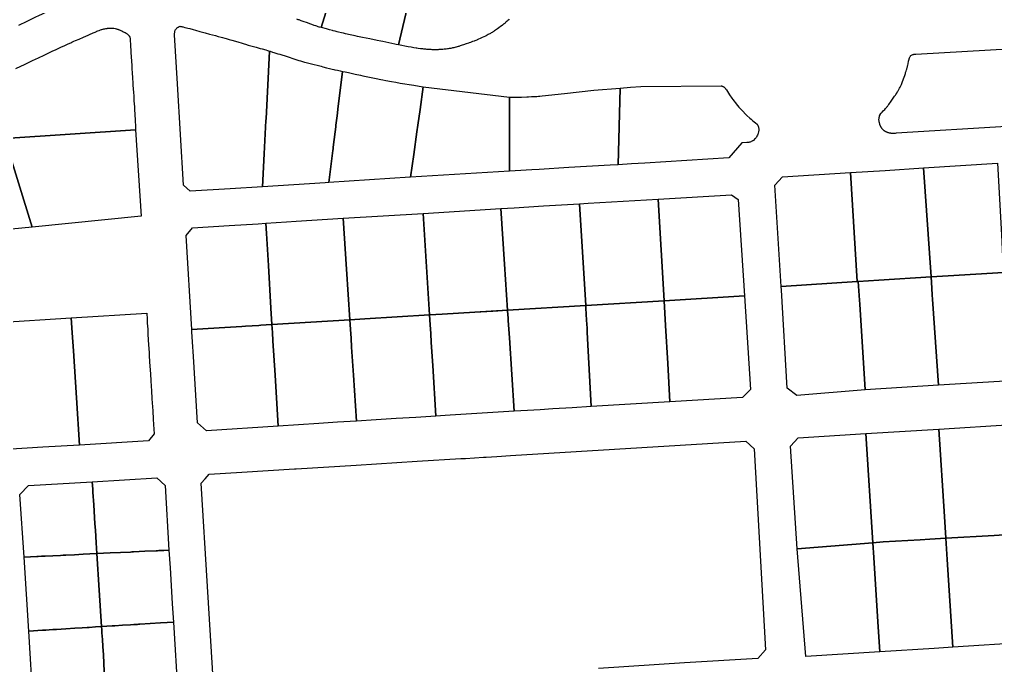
# Model space of a CAD drawing. Header units: metres. Extents: x 3 to 1005126, y 39 to 4383651.
# Drawn here: x 478348 to 478615.7, y 4364412.1 to 4364589.4 of the extents above; entities that cross this region are included whole.
import ezdxf

# ---------------------------------------------------------------- set-up
doc = ezdxf.new("R2010")
doc.units = ezdxf.units.M
doc.header["$MEASUREMENT"] = 0
doc.layers.add('TM_Llucmajor', color=7, linetype='Continuous')

msp = doc.modelspace()

# ---------------------------------------------------------------- linework, layer by layer
at = {"layer": 'TM_Llucmajor', "linetype": 'Continuous', "flags": 128}
for points in [[(478441.76, 4364622.86), (478430.7, 4364587.23), (478430.7, 4364587.23), (478430.3, 4364587.35), (478430.14, 4364587.38), (478429.95, 4364587.44), (478429.72, 4364587.52), (478429.55, 4364587.57), (478429.27, 4364587.67), (478428.83, 4364587.83), (478428.2, 4364588.07), (478427.86, 4364588.18), (478427.58, 4364588.29), (478426.97, 4364588.51), (478425.8, 4364588.91), (478425.22, 4364589.11), (478424.68, 4364589.31), (478424.44, 4364589.39), (478424.09, 4364589.53)], [(478454.77, 4364594.51), (478451.96, 4364582.46), (478451.96, 4364582.46), (478451.32, 4364582.6), (478450.91, 4364582.68), (478450.09, 4364582.85), (478448.46, 4364583.2), (478447.64, 4364583.37), (478447.13, 4364583.48), (478446.11, 4364583.69), (478444.1, 4364584.1), (478443.1, 4364584.31), (478442.08, 4364584.53), (478440.73, 4364584.82), (478440.05, 4364584.97), (478439.59, 4364585.07), (478438.72, 4364585.24), (478437.44, 4364585.52), (478437.15, 4364585.59), (478436.84, 4364585.66), (478436.28, 4364585.79), (478435.53, 4364585.98), (478435.16, 4364586.08), (478434.59, 4364586.23), (478434.07, 4364586.36), (478433.86, 4364586.42), (478433.03, 4364586.64), (478432.47, 4364586.79), (478432.21, 4364586.85), (478431.85, 4364586.94), (478431.16, 4364587.11), (478430.7, 4364587.23), (478441.76, 4364622.86)], [(478337.87, 4364612.35), (478356.29, 4364591.88), (478354.92, 4364591.26), (478354.01, 4364590.83), (478353.4, 4364590.55), (478352.19, 4364589.98), (478350.69, 4364589.27), (478349.95, 4364588.92), (478347.71, 4364587.84)], [(478482.33, 4364589.54), (478482.18, 4364589.39), (478481.98, 4364589.2), (478481.89, 4364589.11), (478481.74, 4364588.97), (478481.52, 4364588.77), (478481.31, 4364588.58), (478481.18, 4364588.47), (478480.88, 4364588.22), (478480.74, 4364588.11), (478480.44, 4364587.87), (478480.13, 4364587.64), (478479.93, 4364587.48), (478479.5, 4364587.18), (478479.08, 4364586.87), (478478.87, 4364586.72), (478478.56, 4364586.5), (478478.24, 4364586.29), (478478.09, 4364586.19), (478477.77, 4364585.99), (478477.62, 4364585.89), (478477.38, 4364585.75), (478477.17, 4364585.63), (478477.03, 4364585.55), (478476.74, 4364585.39), (478476.59, 4364585.31), (478476.29, 4364585.16), (478475.98, 4364585), (478475.78, 4364584.9), (478475.36, 4364584.7), (478474.92, 4364584.49), (478474.71, 4364584.39), (478474.38, 4364584.24), (478473.89, 4364584.02), (478473.56, 4364583.88), (478473.4, 4364583.81), (478473.16, 4364583.71), (478472.87, 4364583.59), (478472.68, 4364583.52), (478472.3, 4364583.37), (478471.7, 4364583.16), (478471.31, 4364583.01), (478471.2, 4364582.98), (478470.5, 4364582.73), (478469.76, 4364582.48), (478469.41, 4364582.36), (478468.87, 4364582.18), (478468.51, 4364582.07), (478468.34, 4364582.02), (478468.08, 4364581.94), (478467.79, 4364581.87), (478467.65, 4364581.83), (478467.43, 4364581.77), (478467.1, 4364581.7), (478466.77, 4364581.62), (478466.62, 4364581.59), (478466.28, 4364581.52), (478466.12, 4364581.5), (478465.87, 4364581.45), (478465.6, 4364581.41), (478465.42, 4364581.38), (478465.04, 4364581.33), (478464.86, 4364581.31), (478464.48, 4364581.27), (478464.1, 4364581.23), (478463.85, 4364581.22), (478463.68, 4364581.2), (478463.34, 4364581.18), (478463.01, 4364581.17), (478462.86, 4364581.16), (478462.62, 4364581.15), (478462.25, 4364581.15), (478461.88, 4364581.14), (478461.7, 4364581.15), (478461.34, 4364581.15), (478461.16, 4364581.16), (478460.88, 4364581.17), (478460.66, 4364581.18), (478460.22, 4364581.2), (478459.77, 4364581.23), (478459.48, 4364581.26), (478459.29, 4364581.28), (478458.89, 4364581.32), (478458.89, 4364581.32), (478458.59, 4364581.35), (478458.39, 4364581.38), (478457.98, 4364581.43), (478457.37, 4364581.52), (478456.96, 4364581.58), (478456.82, 4364581.6), (478456.13, 4364581.71), (478455.46, 4364581.82), (478454.56, 4364581.96), (478451.96, 4364582.46), (478454.77, 4364594.51)], [(478346.94, 4364575.97), (478348.3, 4364576.62), (478349.38, 4364577.13), (478351.53, 4364578.15), (478353.15, 4364578.92), (478354.78, 4364579.68), (478356.97, 4364580.71), (478358.06, 4364581.22), (478359.5, 4364581.9), (478360.22, 4364582.24), (478361.3, 4364582.74), (478362.01, 4364583.06), (478362.37, 4364583.22), (478362.91, 4364583.46), (478363.37, 4364583.66), (478364.3, 4364584.06), (478365.56, 4364584.6), (478366.19, 4364584.88), (478366.83, 4364585.16), (478367.15, 4364585.3), (478368.21, 4364585.78), (478368.72, 4364586), (478369.06, 4364586.15), (478369.22, 4364586.21), (478369.48, 4364586.31), (478369.81, 4364586.44), (478369.97, 4364586.5), (478370.22, 4364586.58), (478370.47, 4364586.66), (478370.57, 4364586.7), (478370.84, 4364586.77), (478370.95, 4364586.8), (478371.14, 4364586.84), (478371.34, 4364586.89), (478371.42, 4364586.91), (478371.61, 4364586.94), (478371.7, 4364586.96), (478371.85, 4364586.98), (478372.05, 4364587.01), (478372.13, 4364587.02), (478372.27, 4364587.04), (478372.48, 4364587.06), (478372.73, 4364587.07), (478372.84, 4364587.08), (478373.01, 4364587.08), (478373.19, 4364587.08), (478373.26, 4364587.08), (478373.45, 4364587.07), (478373.52, 4364587.07), (478373.64, 4364587.06), (478373.81, 4364587.04), (478373.88, 4364587.03), (478374.25, 4364586.97), (478374.49, 4364586.9), (478374.56, 4364586.88), (478374.75, 4364586.82), (478374.87, 4364586.78), (478374.95, 4364586.75), (478375.15, 4364586.68), (478375.23, 4364586.64), (478375.42, 4364586.57), (478375.62, 4364586.48), (478375.74, 4364586.43), (478376, 4364586.31), (478376.31, 4364586.17), (478376.44, 4364586.1), (478376.65, 4364585.99), (478376.85, 4364585.88), (478376.94, 4364585.83), (478377.07, 4364585.76), (478377.13, 4364585.72), (478377.21, 4364585.67), (478377.34, 4364585.58), (478377.47, 4364585.5), (478377.61, 4364585.39), (478377.69, 4364585.32), (478377.8, 4364585.22), (478377.88, 4364585.14), (478377.95, 4364585.07), (478378.01, 4364585), (478378.07, 4364584.92), (478378.13, 4364584.84), (478378.18, 4364584.76), (478378.23, 4364584.66), (478378.26, 4364584.57), (478378.28, 4364584.49), (478378.3, 4364584.32), (478378.31, 4364584.19), (478378.32, 4364584.08), (478378.33, 4364583.83), (478378.36, 4364583.3), (478378.38, 4364582.94), (478378.41, 4364582.23), (478378.43, 4364581.87), (478378.48, 4364581.17), (478378.52, 4364580.47), (478378.61, 4364579.08), (478378.67, 4364578.09), (478378.75, 4364576.76), (478378.79, 4364576.1), (478378.89, 4364574.6), (478378.95, 4364573.6), (478378.98, 4364573.09), (478379.03, 4364572.34), (478379.08, 4364571.64), (478379.18, 4364570.23), (478379.22, 4364569.6), (478379.31, 4364568.35), (478379.37, 4364567.42), (478379.47, 4364566.02), (478379.48, 4364565.79), (478379.55, 4364564.55), (478379.61, 4364563.57), (478379.72, 4364561.61), (478379.78, 4364560.14), (478379.83, 4364559.4), (478379.84, 4364559.15), (478343.96, 4364556.77)], [(478618.8, 4364560.05), (478588.45, 4364558.2), (478588.26, 4364558.17), (478588.16, 4364558.16), (478588.03, 4364558.15), (478587.94, 4364558.14), (478587.76, 4364558.14), (478587.59, 4364558.14), (478587.47, 4364558.15), (478587.4, 4364558.15), (478587.24, 4364558.16), (478587.08, 4364558.18), (478587, 4364558.2), (478586.88, 4364558.22), (478586.7, 4364558.25), (478586.52, 4364558.29), (478586.44, 4364558.32), (478586.32, 4364558.35), (478586.25, 4364558.38), (478586.1, 4364558.43), (478586.03, 4364558.46), (478585.89, 4364558.52), (478585.75, 4364558.58), (478585.63, 4364558.64), (478585.57, 4364558.68), (478585.48, 4364558.73), (478585.31, 4364558.84), (478585.22, 4364558.9), (478585.1, 4364559), (478584.98, 4364559.1), (478584.92, 4364559.15), (478584.81, 4364559.26), (478584.76, 4364559.32), (478584.65, 4364559.45), (478584.58, 4364559.54), (478584.52, 4364559.63), (478584.48, 4364559.69), (478584.4, 4364559.82), (478584.34, 4364559.92), (478584.3, 4364559.98), (478584.24, 4364560.12), (478584.2, 4364560.19), (478584.14, 4364560.33), (478584.14, 4364560.33), (478584.09, 4364560.47), (478584.05, 4364560.57), (478583.99, 4364560.77), (478583.94, 4364560.94), (478583.91, 4364561.03), (478583.88, 4364561.17), (478583.85, 4364561.3), (478583.84, 4364561.37), (478583.82, 4364561.5), (478583.81, 4364561.57), (478583.8, 4364561.67), (478583.78, 4364561.8), (478583.78, 4364561.87), (478583.78, 4364561.97), (478583.78, 4364562.12), (478583.79, 4364562.23), (478583.79, 4364562.3), (478583.81, 4364562.45), (478583.82, 4364562.52), (478583.9, 4364562.8), (478583.92, 4364562.9), (478583.95, 4364562.96), (478584.08, 4364563.25), (478584.12, 4364563.34), (478584.28, 4364563.6), (478584.32, 4364563.66), (478584.42, 4364563.79), (478584.47, 4364563.86), (478584.55, 4364563.96), (478584.62, 4364564.04), (478584.96, 4364564.4), (478585.34, 4364564.78), (478585.53, 4364564.98), (478585.63, 4364565.08), (478585.77, 4364565.23), (478585.84, 4364565.3), (478585.96, 4364565.45), (478586.09, 4364565.6), (478586.17, 4364565.71), (478586.34, 4364565.92), (478586.46, 4364566.08), (478586.69, 4364566.4), (478586.93, 4364566.73), (478588.08, 4364568.38), (478588.3, 4364568.71), (478588.42, 4364568.88), (478588.64, 4364569.22), (478588.74, 4364569.39), (478588.9, 4364569.65), (478589.04, 4364569.89), (478589.14, 4364570.05), (478589.32, 4364570.38), (478589.4, 4364570.55), (478589.58, 4364570.88), (478589.74, 4364571.23), (478589.84, 4364571.45), (478589.91, 4364571.61), (478590.04, 4364571.91), (478590.14, 4364572.15), (478590.5, 4364573.11), (478590.83, 4364574.07), (478591.01, 4364574.59), (478591.09, 4364574.85), (478591.22, 4364575.24), (478591.34, 4364575.63), (478591.4, 4364575.83), (478591.5, 4364576.22), (478591.56, 4364576.41), (478591.63, 4364576.7), (478591.67, 4364576.89), (478591.75, 4364577.26), (478591.9, 4364577.98), (478591.97, 4364578.31), (478592.02, 4364578.52), (478592.05, 4364578.62), (478592.15, 4364578.96), (478592.2, 4364579.08), (478592.33, 4364579.33), (478592.38, 4364579.4), (478592.44, 4364579.48), (478592.5, 4364579.53), (478592.56, 4364579.59), (478592.66, 4364579.66), (478592.9, 4364579.77), (478593.03, 4364579.82), (478593.18, 4364579.86), (478593.25, 4364579.88), (478593.37, 4364579.9), (478593.56, 4364579.93), (478593.7, 4364579.94), (478593.87, 4364579.95), (478620.7, 4364581.51)], [(478343.96, 4364556.77), (478351.46, 4364532.48), (478327.76, 4364530.14)], [(478401.21, 4364406.9), (478399.58, 4364433.83), (478397.82, 4364462.12), (478398.93, 4364463.37), (478400.05, 4364464.62), (478408.93, 4364465.19), (478423.46, 4364466.09), (478423.85, 4364466.11), (478423.85, 4364466.11), (478440.3, 4364467.12), (478457.04, 4364468.17), (478469.01, 4364468.89), (478469.68, 4364468.93), (478470.35, 4364468.97), (478472.8, 4364469.12), (478475.25, 4364469.27), (478475.62, 4364469.3), (478476, 4364469.32), (478478.96, 4364469.5), (478482.66, 4364469.73), (478547.29, 4364473.72), (478549.53, 4364471.63), (478552.61, 4364416.45), (478550.56, 4364414), (478530.4, 4364412.82), (478506.86, 4364411.28)], [(478351.7, 4364401.77), (478350.57, 4364421.56), (478354.28, 4364421.79), (478355.19, 4364421.84), (478356.1, 4364421.9), (478357.12, 4364421.96), (478358.14, 4364422.03), (478360.66, 4364422.18), (478363.18, 4364422.34), (478365.14, 4364422.46), (478366.51, 4364422.55), (478367.09, 4364422.58), (478368.78, 4364422.69), (478370.47, 4364422.79), (478370.53, 4364421.93), (478370.58, 4364421.08), (478370.7, 4364419.21), (478370.82, 4364417.29), (478370.97, 4364415.03), (478371.11, 4364412.77), (478371.13, 4364412.51), (478371.14, 4364412.25), (478371.32, 4364409.54)], [(478371.32, 4364409.54), (478371.14, 4364412.25), (478371.13, 4364412.51), (478371.11, 4364412.77), (478370.97, 4364415.03), (478370.82, 4364417.29), (478370.82, 4364417.29), (478370.7, 4364419.21), (478370.58, 4364421.08), (478370.53, 4364421.93), (478370.47, 4364422.79), (478371.91, 4364422.88), (478373.35, 4364422.97), (478373.71, 4364422.99), (478374.08, 4364423.01), (478376.24, 4364423.15), (478378.4, 4364423.28), (478379.35, 4364423.34), (478380.3, 4364423.4), (478380.64, 4364423.42), (478380.99, 4364423.44), (478383.81, 4364423.62), (478386.63, 4364423.79), (478388.45, 4364423.9), (478390.2, 4364424.01), (478391.42, 4364404.22)]]:
    msp.add_lwpolyline(points, dxfattribs=at)
for points in [[(478414.64, 4364543.55), (478405.75, 4364542.99), (478394.77, 4364542.33), (478393.85, 4364543.17), (478392.95, 4364544.01), (478391.3, 4364571.75), (478390.52, 4364585.19), (478390.53, 4364585.45), (478390.54, 4364585.7), (478390.55, 4364585.88), (478390.56, 4364586.14), (478390.59, 4364586.26), (478390.63, 4364586.37), (478390.68, 4364586.48), (478390.73, 4364586.57), (478390.79, 4364586.66), (478390.83, 4364586.72), (478390.92, 4364586.86), (478391.02, 4364587.01), (478391.1, 4364587.1), (478391.2, 4364587.2), (478391.27, 4364587.24), (478391.33, 4364587.27), (478391.53, 4364587.37), (478391.74, 4364587.48), (478391.81, 4364587.51), (478391.9, 4364587.55), (478392.01, 4364587.57), (478392.08, 4364587.57), (478392.18, 4364587.56), (478392.28, 4364587.54), (478392.4, 4364587.52), (478392.48, 4364587.5), (478392.67, 4364587.46), (478392.89, 4364587.4), (478393.35, 4364587.29), (478393.81, 4364587.17), (478394.11, 4364587.09), (478394.73, 4364586.93), (478395.65, 4364586.68), (478396.26, 4364586.52), (478397.49, 4364586.18), (478398.89, 4364585.79), (478400.09, 4364585.46), (478401.7, 4364585.03), (478402.49, 4364584.81), (478403.29, 4364584.59), (478403.7, 4364584.48), (478404.28, 4364584.31), (478404.67, 4364584.2), (478405.46, 4364583.97), (478406.24, 4364583.74), (478407.83, 4364583.27), (478409.02, 4364582.92), (478409.61, 4364582.75), (478409.98, 4364582.64), (478410.72, 4364582.42), (478411.47, 4364582.22), (478412.92, 4364581.81), (478414.03, 4364581.5), (478414.56, 4364581.35), (478415.53, 4364581.07), (478416.01, 4364580.93), (478416.56, 4364580.76), (478415.6, 4364562.15), (478415.59, 4364561.68), (478415.11, 4364552.61), (478414.64, 4364543.55)], [(478414.64, 4364543.55), (478415.11, 4364552.61), (478415.59, 4364561.68), (478415.6, 4364562.15), (478416.56, 4364580.76), (478416.72, 4364580.72), (478417.42, 4364580.5), (478417.78, 4364580.39), (478418.86, 4364580.06), (478419.4, 4364579.9), (478420.2, 4364579.64), (478420.59, 4364579.52), (478421.39, 4364579.26), (478421.91, 4364579.09), (478422.98, 4364578.74), (478423.78, 4364578.48), (478424.59, 4364578.23), (478425.02, 4364578.1), (478425.62, 4364577.92), (478426.19, 4364577.76), (478426.58, 4364577.66), (478427.34, 4364577.45), (478427.72, 4364577.36), (478428.47, 4364577.16), (478429.96, 4364576.79), (478430.7, 4364576.6), (478431.21, 4364576.47), (478432.23, 4364576.21), (478433, 4364576.02), (478433.77, 4364575.82), (478434.17, 4364575.73), (478434.52, 4364575.65), (478435.22, 4364575.49), (478435.91, 4364575.34), (478436.59, 4364575.2), (478435.68, 4364567.71), (478435.42, 4364565.64), (478435.11, 4364563.04), (478434.79, 4364560.44), (478434.78, 4364560.33), (478434.76, 4364560.22), (478434.73, 4364559.94), (478434.57, 4364558.65), (478434.31, 4364556.53), (478434.05, 4364554.41), (478434, 4364553.95), (478433.94, 4364553.48), (478433.4, 4364549.08), (478432.86, 4364544.69), (478431.84, 4364544.62), (478414.64, 4364543.55)], [(478432.86, 4364544.69), (478433.4, 4364549.08), (478433.94, 4364553.48), (478434, 4364553.95), (478434.05, 4364554.41), (478434.31, 4364556.53), (478434.57, 4364558.65), (478434.73, 4364559.94), (478434.76, 4364560.22), (478434.78, 4364560.33), (478434.79, 4364560.44), (478435.11, 4364563.04), (478435.42, 4364565.64), (478435.68, 4364567.71), (478436.59, 4364575.2), (478437.29, 4364575.05), (478438.22, 4364574.85), (478440.09, 4364574.44), (478441.5, 4364574.13), (478442.19, 4364573.98), (478443.56, 4364573.7), (478444.93, 4364573.42), (478445.84, 4364573.24), (478447.06, 4364573), (478447.68, 4364572.88), (478448.47, 4364572.73), (478450.06, 4364572.44), (478451.25, 4364572.22), (478452.44, 4364572), (478453.04, 4364571.9), (478453.66, 4364571.79), (478454.9, 4364571.58), (478456.13, 4364571.38), (478458.6, 4364570.97), (478458.76, 4364570.94), (478457.88, 4364564.74), (478457.28, 4364560.47), (478457.02, 4364558.63), (478456.14, 4364552.34), (478455.26, 4364546.14), (478455.15, 4364546.14), (478432.86, 4364544.69)], [(478455.26, 4364546.14), (478456.14, 4364552.34), (478457.02, 4364558.63), (478457.28, 4364560.47), (478457.88, 4364564.74), (478458.76, 4364570.94), (478482.43, 4364568.08), (478482.43, 4364557.94), (478482.43, 4364547.81), (478455.26, 4364546.14)], [(478482.43, 4364568.08), (478483, 4364568.08), (478483.28, 4364568.08), (478483.85, 4364568.08), (478484.28, 4364568.08), (478484.73, 4364568.08), (478484.96, 4364568.08), (478485.21, 4364568.09), (478485.71, 4364568.12), (478487.16, 4364568.2), (478487.59, 4364568.23), (478488.47, 4364568.27), (478488.92, 4364568.29), (478489.16, 4364568.3), (478489.4, 4364568.32), (478489.89, 4364568.35), (478490.38, 4364568.39), (478490.71, 4364568.42), (478491.34, 4364568.49), (478497.51, 4364569.16), (478505.52, 4364570.04), (478512.73, 4364570.61), (478512.5, 4364560.09), (478512.26, 4364549.59), (478510.06, 4364549.45), (478498.65, 4364548.77), (478490.52, 4364548.29), (478488.54, 4364548.17), (478483.95, 4364547.9), (478482.43, 4364547.81), (478482.43, 4364557.94), (478482.43, 4364568.08)], [(478512.26, 4364549.59), (478512.5, 4364560.09), (478512.73, 4364570.61), (478515.58, 4364570.83), (478518.43, 4364571.06), (478540.47, 4364571.21), (478540.58, 4364571.19), (478540.7, 4364571.16), (478540.81, 4364571.13), (478540.92, 4364571.09), (478541.02, 4364571.04), (478541.13, 4364570.99), (478541.23, 4364570.92), (478541.41, 4364570.78), (478541.49, 4364570.7), (478541.57, 4364570.61), (478541.64, 4364570.52), (478541.71, 4364570.42), (478541.8, 4364570.3), (478541.92, 4364570.09), (478542.48, 4364569.19), (478542.77, 4364568.75), (478543.37, 4364567.89), (478543.68, 4364567.46), (478544, 4364567.04), (478544.33, 4364566.62), (478544.99, 4364565.8), (478545.34, 4364565.4), (478545.68, 4364565.01), (478546.04, 4364564.62), (478546.4, 4364564.24), (478547.14, 4364563.48), (478547.52, 4364563.12), (478548.3, 4364562.4), (478548.69, 4364562.05), (478549.1, 4364561.71), (478549.5, 4364561.38), (478549.91, 4364561.05), (478550.32, 4364560.73), (478550.39, 4364560.64), (478550.46, 4364560.53), (478550.52, 4364560.43), (478550.58, 4364560.32), (478550.62, 4364560.2), (478550.67, 4364560.08), (478550.7, 4364559.95), (478550.74, 4364559.83), (478550.76, 4364559.69), (478550.78, 4364559.56), (478550.8, 4364559.28), (478550.79, 4364559.14), (478550.79, 4364558.99), (478550.77, 4364558.85), (478550.75, 4364558.7), (478550.73, 4364558.56), (478550.65, 4364558.26), (478550.61, 4364558.12), (478550.56, 4364557.97), (478550.44, 4364557.69), (478550.3, 4364557.41), (478550.14, 4364557.15), (478550.05, 4364557.02), (478549.96, 4364556.9), (478549.86, 4364556.78), (478549.66, 4364556.56), (478549.44, 4364556.36), (478549.32, 4364556.27), (478549.21, 4364556.18), (478549.09, 4364556.11), (478548.97, 4364556.03), (478548.73, 4364555.91), (478548.6, 4364555.86), (478548.48, 4364555.81), (478548.36, 4364555.77), (478548.23, 4364555.74), (478548.11, 4364555.72), (478547.98, 4364555.7), (478547.86, 4364555.7), (478547.74, 4364555.69), (478547.56, 4364555.71), (478546.17, 4364555.6), (478542.56, 4364551.44), (478519.51, 4364550.04), (478515.89, 4364549.82), (478512.26, 4364549.59)], [(478351.46, 4364532.48), (478343.96, 4364556.77), (478379.84, 4364559.15), (478381.35, 4364535.47), (478351.46, 4364532.48)], [(478577.82, 4364517.49), (478575.95, 4364547.43), (478585.48, 4364548.01), (478596, 4364548.68), (478598.06, 4364518.77), (478583.76, 4364517.87), (478578.11, 4364517.51), (478577.82, 4364517.49)], [(478598.06, 4364518.77), (478596, 4364548.68), (478616.25, 4364549.96), (478617.35, 4364530.29), (478617.87, 4364520.25), (478617.91, 4364520.01), (478602.77, 4364519.06), (478598.06, 4364518.77)], [(478556.93, 4364516.18), (478555.2, 4364543.98), (478557.31, 4364546.29), (478575.95, 4364547.43), (478577.82, 4364517.49), (478556.93, 4364516.18)], [(478524.8, 4364512.24), (478523.18, 4364540.14), (478543.33, 4364541.34), (478545.13, 4364540.04), (478546.91, 4364513.56), (478524.8, 4364512.24)], [(478481.87, 4364509.67), (478481.04, 4364522.24), (478480.04, 4364537.53), (478483.72, 4364537.76), (478491.69, 4364538.26), (478498.29, 4364538.67), (478501.62, 4364538.87), (478503.34, 4364510.95), (478481.87, 4364509.67)], [(478503.34, 4364510.95), (478501.62, 4364538.87), (478502.81, 4364538.94), (478504.01, 4364539.02), (478523.18, 4364540.14), (478524.8, 4364512.24), (478503.34, 4364510.95)], [(478438.6, 4364507.01), (478437.69, 4364520.94), (478436.78, 4364534.86), (478458.73, 4364536.21), (478460.46, 4364508.35), (478451.59, 4364507.8), (478442.7, 4364507.26), (478438.6, 4364507.01)], [(478460.46, 4364508.35), (478458.73, 4364536.21), (478480.04, 4364537.53), (478481.04, 4364522.24), (478481.87, 4364509.67), (478472.88, 4364509.12), (478463.89, 4364508.56), (478462.18, 4364508.46), (478460.46, 4364508.35)], [(478395.26, 4364504.34), (478393.66, 4364530.19), (478395.45, 4364532.29), (478405.51, 4364532.91), (478413.46, 4364533.39), (478415.57, 4364533.52), (478415.74, 4364530.67), (478416.27, 4364521.88), (478416.97, 4364510.23), (478417.24, 4364505.69), (478415.69, 4364505.6), (478414.14, 4364505.5), (478413.62, 4364505.47), (478409.99, 4364505.24), (478408.96, 4364505.18), (478402.71, 4364504.8), (478395.26, 4364504.34)], [(478415.74, 4364530.67), (478415.57, 4364533.52), (478418.4, 4364533.7), (478421.23, 4364533.87), (478423.88, 4364534.04), (478436.78, 4364534.86), (478437.69, 4364520.94), (478438.6, 4364507.01), (478427.92, 4364506.35), (478417.24, 4364505.69), (478416.97, 4364510.23), (478416.27, 4364521.88), (478415.74, 4364530.67)], [(478598.48, 4364512.67), (478598.4, 4364513.81), (478598.27, 4364515.67), (478598.06, 4364518.77), (478602.77, 4364519.06), (478617.91, 4364520.01), (478619.82, 4364490.27), (478600.1, 4364489.05), (478598.48, 4364512.67)], [(478579.96, 4364487.81), (478561.28, 4364486.24), (478558.6, 4364488.23), (478556.99, 4364515.16), (478556.93, 4364516.18), (478577.82, 4364517.49), (478578.11, 4364517.51), (478578.42, 4364512.35), (478578.49, 4364511.26), (478579.96, 4364487.81)], [(478578.49, 4364511.26), (478578.42, 4364512.35), (478578.11, 4364517.51), (478583.76, 4364517.87), (478598.06, 4364518.77), (478598.27, 4364515.67), (478598.4, 4364513.81), (478598.48, 4364512.67), (478600.1, 4364489.05), (478579.96, 4364487.81), (478578.49, 4364511.26)], [(478482, 4364507.68), (478481.96, 4364508.32), (478481.87, 4364509.67), (478503.34, 4364510.95), (478503.39, 4364510.17), (478503.57, 4364506.91), (478503.68, 4364504.75), (478503.74, 4364503.63), (478503.93, 4364500.09), (478504.29, 4364493.4), (478504.85, 4364483.17), (478499.57, 4364482.85), (478494.29, 4364482.53), (478490.82, 4364482.32), (478487.36, 4364482.1), (478485.53, 4364481.99), (478483.69, 4364481.88), (478483.03, 4364491.95), (478482.37, 4364502.03), (478482.21, 4364504.43), (478482.05, 4364506.83), (478482, 4364507.68)], [(478503.39, 4364510.17), (478503.34, 4364510.95), (478524.8, 4364512.24), (478525, 4364508.84), (478525.2, 4364505.44), (478525.81, 4364494.97), (478526.42, 4364484.5), (478515.64, 4364483.84), (478504.85, 4364483.17), (478504.29, 4364493.4), (478503.93, 4364500.09), (478503.74, 4364503.63), (478503.68, 4364504.75), (478503.57, 4364506.91), (478503.39, 4364510.17)], [(478526.42, 4364484.5), (478525.81, 4364494.97), (478525.2, 4364505.44), (478525, 4364508.84), (478524.8, 4364512.24), (478546.91, 4364513.56), (478548.52, 4364487.86), (478546.34, 4364485.72), (478526.42, 4364484.5)], [(478362.45, 4364503.45), (478362.18, 4364507.54), (478382.86, 4364508.79), (478382.97, 4364507.16), (478383.03, 4364506.06), (478383.14, 4364504.41), (478383.22, 4364502.99), (478383.38, 4364500.15), (478383.51, 4364498.02), (478383.56, 4364497.17), (478383.67, 4364495.47), (478383.89, 4364492.08), (478384, 4364490.38), (478384.1, 4364488.7), (478384.17, 4364487.58), (478384.31, 4364485.34), (478384.38, 4364484.22), (478384.52, 4364481.98), (478384.66, 4364479.74), (478384.75, 4364478.24), (478384.9, 4364475.74), (478383.36, 4364473.81), (478364.39, 4364472.63), (478363.58, 4364485.56), (478362.77, 4364498.49), (478362.6, 4364500.97), (478362.45, 4364503.45)], [(478438.78, 4364504.38), (478438.69, 4364505.7), (478438.6, 4364507.01), (478442.7, 4364507.26), (478451.59, 4364507.8), (478460.46, 4364508.35), (478460.55, 4364506.97), (478460.64, 4364505.64), (478460.79, 4364503.23), (478460.94, 4364500.82), (478461.35, 4364494.44), (478462.24, 4364480.57), (478456.75, 4364480.22), (478451.27, 4364479.88), (478445.85, 4364479.54), (478440.43, 4364479.19), (478439.6, 4364491.79), (478439.1, 4364499.47), (478438.94, 4364501.93), (478438.78, 4364504.38)], [(478460.64, 4364505.64), (478460.55, 4364506.97), (478460.46, 4364508.35), (478462.18, 4364508.46), (478463.89, 4364508.56), (478472.88, 4364509.12), (478477.79, 4364509.42), (478481.87, 4364509.67), (478481.96, 4364508.32), (478482, 4364507.68), (478482.05, 4364506.83), (478482.21, 4364504.43), (478482.37, 4364502.03), (478483.03, 4364491.95), (478483.69, 4364481.88), (478474.9, 4364481.35), (478466.11, 4364480.81), (478464.72, 4364480.73), (478462.24, 4364480.57), (478461.35, 4364494.44), (478460.94, 4364500.82), (478460.79, 4364503.23), (478460.64, 4364505.64)], [(478344, 4364476.51), (478341.98, 4364506.24), (478362.18, 4364507.54), (478362.45, 4364503.45), (478362.6, 4364500.97), (478362.77, 4364498.49), (478363.58, 4364485.56), (478364.39, 4364472.63), (478354.38, 4364472.01), (478344.35, 4364471.38), (478344.17, 4364473.95), (478344, 4364476.51)], [(478418.92, 4364477.81), (478399.25, 4364476.51), (478396.83, 4364478.69), (478395.71, 4364496.96), (478395.63, 4364498.26), (478395.55, 4364499.57), (478395.29, 4364503.72), (478395.26, 4364504.34), (478402.71, 4364504.8), (478408.96, 4364505.18), (478409.99, 4364505.24), (478413.62, 4364505.47), (478414.14, 4364505.5), (478415.69, 4364505.6), (478417.24, 4364505.69), (478417.37, 4364503.48), (478417.51, 4364501.27), (478418.08, 4364491.81), (478418.92, 4364477.81)], [(478417.51, 4364501.27), (478417.37, 4364503.48), (478417.24, 4364505.69), (478427.92, 4364506.35), (478438.6, 4364507.01), (478438.69, 4364505.7), (478438.78, 4364504.38), (478438.94, 4364501.93), (478439.1, 4364499.47), (478439.6, 4364491.79), (478440.43, 4364479.19), (478435.26, 4364478.86), (478430.08, 4364478.54), (478418.92, 4364477.81), (478418.08, 4364491.81), (478417.51, 4364501.27)], [(478582.11, 4364445.78), (478580.2, 4364475.77), (478600.21, 4364477.01), (478601.75, 4364452.99), (478602.13, 4364447.04), (478597.72, 4364446.77), (478595.11, 4364446.61), (478584.96, 4364446.01), (478582.11, 4364445.78)], [(478601.75, 4364452.99), (478600.21, 4364477.01), (478620.22, 4364478.24), (478621.68, 4364454.1), (478622.04, 4364448.24), (478616.71, 4364447.91), (478615.41, 4364447.82), (478602.13, 4364447.04), (478601.75, 4364452.99)], [(478561.31, 4364444.12), (478559.53, 4364472.33), (478561.57, 4364474.62), (478580.2, 4364475.77), (478582.11, 4364445.78), (478576.31, 4364445.31), (478561.31, 4364444.12)], [(478368.07, 4364460.54), (478368.01, 4364461.54), (478367.94, 4364462.55), (478385.63, 4364463.6), (478387.89, 4364461.48), (478388.98, 4364443.77), (478387.61, 4364443.7), (478386.24, 4364443.64), (478385.84, 4364443.62), (478385.44, 4364443.6), (478382.33, 4364443.45), (478379.22, 4364443.3), (478378.83, 4364443.28), (478378.45, 4364443.26), (478375.66, 4364443.13), (478372.86, 4364443), (478371.03, 4364442.91), (478369.2, 4364442.82), (478369.1, 4364444.31), (478369.01, 4364445.79), (478368.9, 4364447.54), (478368.79, 4364449.28), (478368.68, 4364451), (478368.57, 4364452.72), (478368.35, 4364456.22), (478368.12, 4364459.72), (478368.1, 4364460.13), (478368.07, 4364460.54)], [(478349.21, 4364441.87), (478348.06, 4364459.07), (478350.42, 4364461.51), (478367.94, 4364462.55), (478368.01, 4364461.54), (478368.07, 4364460.54), (478368.1, 4364460.13), (478368.12, 4364459.72), (478368.35, 4364456.22), (478368.57, 4364452.72), (478368.68, 4364451), (478368.79, 4364449.28), (478368.9, 4364447.54), (478369.01, 4364445.79), (478369.1, 4364444.31), (478369.2, 4364442.82), (478367.3, 4364442.73), (478365.41, 4364442.64), (478363.02, 4364442.53), (478360.64, 4364442.42), (478359.92, 4364442.38), (478359.2, 4364442.34), (478357.1, 4364442.24), (478354.99, 4364442.14), (478354.03, 4364442.1), (478353.06, 4364442.05), (478352.89, 4364442.04), (478352.72, 4364442.04), (478349.21, 4364441.87)], [(478582.37, 4364441.71), (478582.11, 4364445.78), (478584.96, 4364446.01), (478595.11, 4364446.61), (478597.72, 4364446.77), (478602.13, 4364447.04), (478602.5, 4364441.24), (478604.04, 4364417.13), (478598.92, 4364416.81), (478584.02, 4364415.89), (478583.5, 4364424.07), (478582.37, 4364441.71)], [(478602.5, 4364441.24), (478602.13, 4364447.04), (478615.41, 4364447.82), (478616.71, 4364447.91), (478622.04, 4364448.24), (478622.43, 4364442.05), (478624.04, 4364418.4), (478604.04, 4364417.13), (478602.5, 4364441.24)], [(478584.02, 4364415.89), (478563.68, 4364414.56), (478561.31, 4364444.12), (478576.31, 4364445.31), (478582.11, 4364445.78), (478582.37, 4364441.71), (478583.5, 4364424.07), (478584.02, 4364415.89)], [(478350.57, 4364421.56), (478349.21, 4364441.87), (478352.72, 4364442.04), (478352.89, 4364442.04), (478353.06, 4364442.05), (478354.03, 4364442.1), (478354.99, 4364442.14), (478357.1, 4364442.24), (478359.2, 4364442.34), (478359.92, 4364442.38), (478360.64, 4364442.42), (478363.02, 4364442.53), (478365.41, 4364442.64), (478367.3, 4364442.73), (478369.2, 4364442.82), (478369.84, 4364432.78), (478370.47, 4364422.79), (478368.78, 4364422.69), (478367.09, 4364422.58), (478366.51, 4364422.55), (478365.14, 4364422.46), (478363.18, 4364422.34), (478360.66, 4364422.18), (478358.14, 4364422.03), (478357.12, 4364421.96), (478356.1, 4364421.9), (478355.19, 4364421.84), (478354.28, 4364421.79), (478350.57, 4364421.56)], [(478370.47, 4364422.79), (478369.84, 4364432.78), (478369.2, 4364442.82), (478371.03, 4364442.91), (478372.86, 4364443), (478375.66, 4364443.13), (478378.45, 4364443.26), (478378.83, 4364443.28), (478379.22, 4364443.3), (478382.33, 4364443.45), (478385.44, 4364443.6), (478385.84, 4364443.62), (478386.24, 4364443.64), (478387.61, 4364443.7), (478388.98, 4364443.77), (478389.28, 4364438.9), (478389.58, 4364434.03), (478389.89, 4364429.02), (478390.2, 4364424.01), (478388.45, 4364423.9), (478386.63, 4364423.79), (478383.81, 4364423.62), (478380.99, 4364423.44), (478380.64, 4364423.42), (478380.3, 4364423.4), (478379.35, 4364423.34), (478378.4, 4364423.28), (478376.24, 4364423.15), (478374.08, 4364423.01), (478373.71, 4364422.99), (478373.35, 4364422.97), (478371.91, 4364422.88), (478370.47, 4364422.79)]]:
    msp.add_lwpolyline(points, close=True, dxfattribs=at)

doc.saveas('drawing.dxf')
